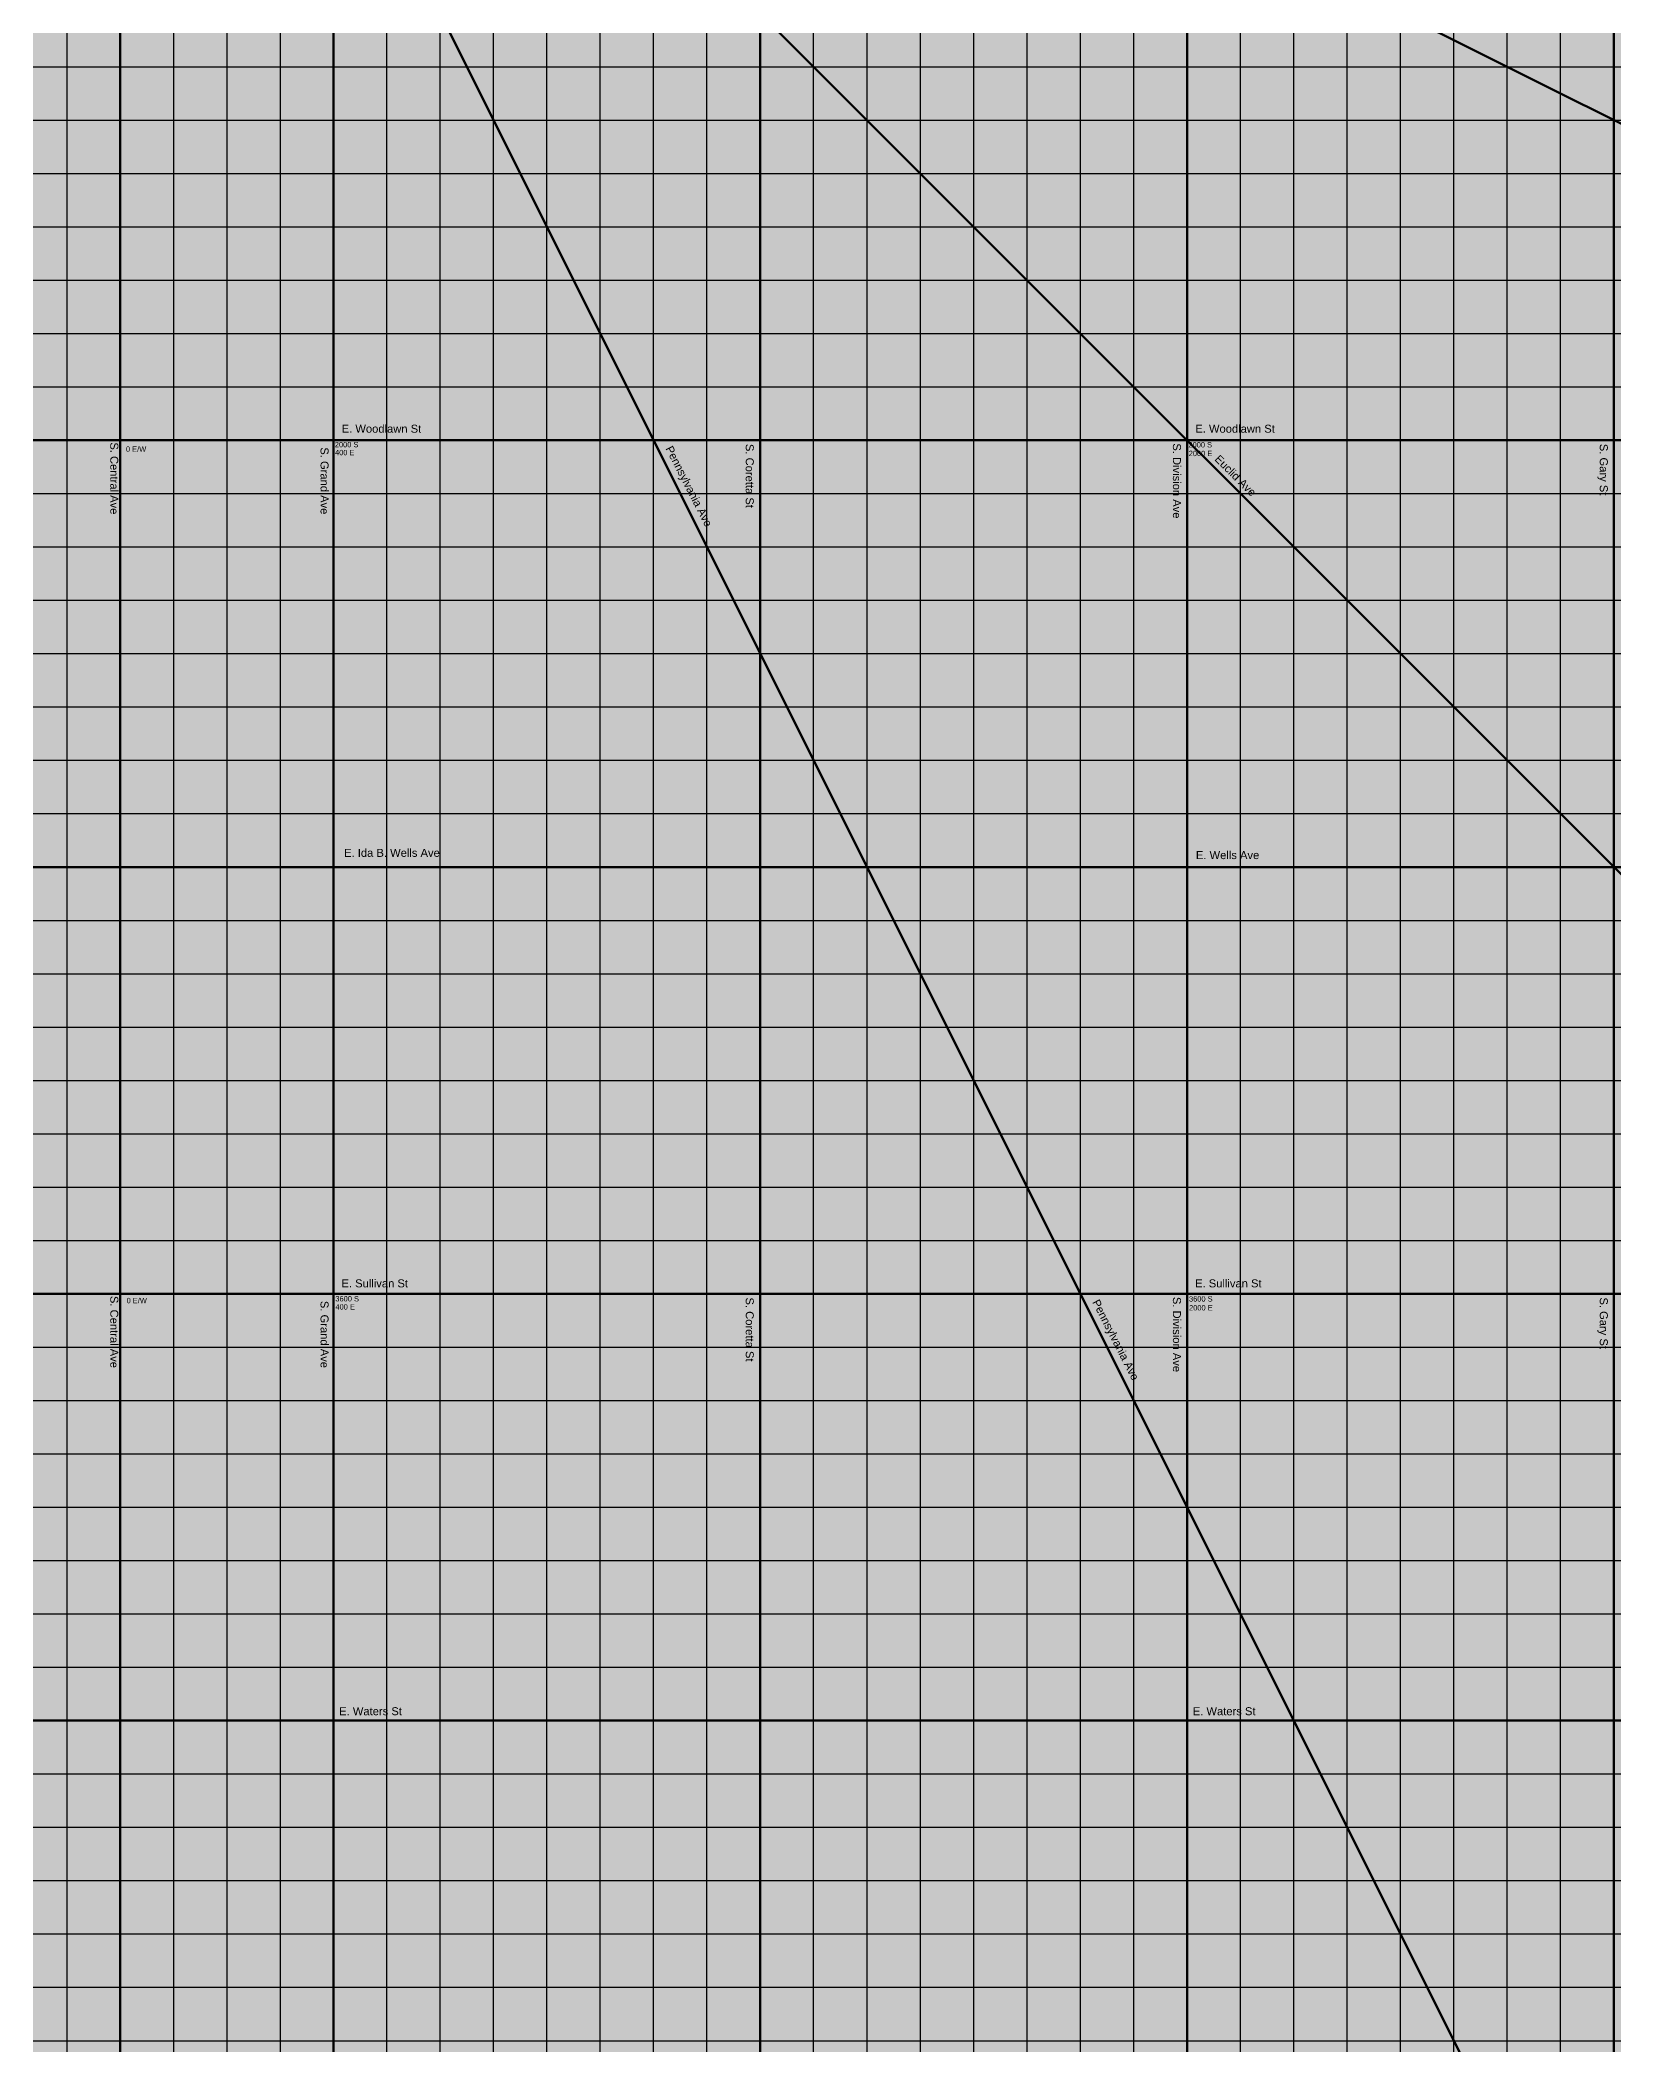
# Model space of a CAD drawing. Header units: inches. Extents: x -196 to 213, y -195 to 213.
# Drawn here: x 5 to 64, y -92.2 to -17 of the extents above; entities that cross this region are included whole.
import ezdxf

# ---------------------------------------------------------------- set-up
doc = ezdxf.new("R2010")
doc.units = ezdxf.units.IN
doc.header["$MEASUREMENT"] = 0
for name, color, linetype, lineweight in [('dia-major-st', 7, 'Continuous', 80), ('streets-major', 7, 'Continuous', 80), ('streets-minor', 7, 'Continuous', 30), ('text', 7, 'Continuous', 30), ('zone-mixed', 1, 'Continuous', 0)]:
    doc.layers.add(name, color=color, linetype=linetype, lineweight=lineweight)
doc.styles.get("Standard").update_dxf_attribs({"font": 'arial.ttf'})

msp = doc.modelspace()

# ---------------------------------------------------------------- hatches: boundary and pattern name
at = {"layer": 'zone-mixed', "transparency": 33554559}
h = msp.add_hatch(color=210, dxfattribs=at)
h.dxf.hatch_style = 1
h.paths.add_polyline_path([(144, 112), (112, 112), (112, 144), (-128, 144), (-128, -128), (144, -128)])
h.paths.add_polyline_path([(-80, -80), (-80, 96), (96, 96), (96, -80)], flags=16)
h.paths.add_polyline_path([(-48, -48), (-48, 64), (64, 64), (64, -48)], flags=0)
h.paths.add_polyline_path([(-16, -16), (-16, 32), (32, 32), (32, -16)], flags=0)
h.paths.add_polyline_path([(-8, -6), (-8, 22), (0, 22), (0, 16), (16, 16), (16, 0), (0, 0), (0, -6)], flags=0)
h = msp.add_hatch(color=231, dxfattribs=at)
h.dxf.hatch_style = 1
h.paths.add_polyline_path([(96, 96), (-80, 96), (-80, -80), (96, -80)])
h.paths.add_polyline_path([(64, -48), (-48, -48), (-48, 64), (64, 64)], flags=16)
h.paths.add_polyline_path([(32, -16), (-16, -16), (-16, 32), (32, 32)], flags=0)
h.paths.add_polyline_path([(16, 0), (0, 0), (0, -6), (-8, -6), (-8, 22), (0, 22), (0, 16), (16, 16)], flags=0)
h = msp.add_hatch(color=21, dxfattribs=at)
h.dxf.hatch_style = 1
h.paths.add_polyline_path([(64, 64), (-48, 64), (-48, -48), (64, -48)])
h.paths.add_polyline_path([(-16, -16), (-16, 32), (32, 32), (32, -16)], flags=16)
h.paths.add_polyline_path([(-8, -6), (-8, 22), (0, 22), (0, 16), (16, 16), (16, 0), (0, 0), (0, -6)], flags=0)

# ---------------------------------------------------------------- linework, layer by layer
at = {"layer": 'dia-major-st'}
for p, q in [((16, 4), (208, -92)), ((12, 0), (108, -192)), ((16, 0), (208, -192))]:
    msp.add_line(p, q, dxfattribs=at)
at = {"layer": 'streets-major'}
for p, q in [((32, -192), (32, 208)), ((48, -192), (48, 208)), ((64, -192), (64, 176)), ((8, 0), (8, -192)), ((16, 0), (16, -192)), ((-192, -32), (208, -32)), ((-192, -48), (208, -48)), ((-192, -64), (208, -64)), ((-192, -80), (208, -80))]:
    msp.add_line(p, q, dxfattribs=at)
at = {"layer": 'streets-minor'}
for p, q in [((18, -192), (18, 208)), ((20, -192), (20, 208)), ((24, -192), (24, 208)), ((26, -192), (26, 208)), ((28, -192), (28, 208)), ((30, -192), (30, 208)), ((34, -192), (34, 192)), ((36, -192), (36, 192)), ((38, -192), (38, 192)), ((40, -192), (40, 192)), ((42, -192), (42, 192)), ((44, -192), (44, 192)), ((46, -192), (46, 192)), ((50, -192), (50, 176)), ((52, -192), (52, 176)), ((54, -192), (54, 176)), ((56, -192), (56, 176)), ((58, -192), (58, 176)), ((60, -192), (60, 176)), ((62, -192), (62, 176)), ((6, 0), (6, -192)), ((10, 0), (10, -192)), ((12, 0), (12, -192)), ((14, 0), (14, -192)), ((22, -192), (22, -10)), ((-192, -18), (208, -18)), ((-192, -20), (208, -20)), ((-192, -22), (208, -22)), ((-192, -24), (208, -24)), ((-192, -26), (208, -26)), ((-192, -28), (208, -28)), ((-192, -30), (208, -30)), ((-192, -34), (208, -34)), ((-192, -36), (208, -36)), ((-192, -38), (208, -38)), ((-192, -40), (208, -40)), ((-192, -42), (208, -42)), ((-192, -44), (208, -44)), ((-192, -46), (208, -46)), ((-192, -50), (208, -50)), ((-192, -52), (208, -52)), ((-192, -54), (208, -54)), ((-192, -56), (208, -56)), ((-192, -58), (208, -58)), ((-192, -60), (208, -60)), ((-192, -62), (208, -62)), ((-192, -66), (208, -66)), ((-192, -68), (208, -68)), ((-192, -70), (208, -70)), ((-192, -72), (208, -72)), ((-192, -74), (208, -74)), ((-192, -76), (208, -76)), ((-192, -78), (208, -78)), ((-192, -82), (208, -82)), ((-192, -84), (208, -84)), ((-192, -86), (208, -86)), ((-192, -88), (208, -88)), ((-192, -90), (208, -90)), ((-192, -92), (208, -92))]:
    msp.add_line(p, q, dxfattribs=at)

# ---------------------------------------------------------------- texts
at = {"layer": 'text'}
for s, height, p in [('E. Woodlawn St', 0.3, (16.307, -31.719)), ('E. Woodlawn St', 0.3, (48.307, -31.719)), ('0 E/W', 0.2, (8.219, -32.434)), ('2000 S', 0.2, (16.049, -32.265)), ('2000 S', 0.2, (48.05, -32.271)), ('400 E', 0.2, (16.056, -32.563)), ('2000 E', 0.2, (48.059, -32.596)), ('E. Ida B. Wells Ave', 0.3, (16.398, -47.619)), ('E. Wells Ave', 0.3, (48.33, -47.703)), ('E. Sullivan St', 0.3, (16.299, -63.759)), ('E. Sullivan St', 0.3, (48.299, -63.759)), ('0 E/W', 0.2, (8.244, -64.353)), ('400 E', 0.2, (16.07, -64.591)), ('3600 S', 0.2, (16.069, -64.285)), ('3600 S', 0.2, (48.07, -64.292)), ('2000 E', 0.2, (48.073, -64.624)), ('E. Waters St', 0.3, (16.212, -79.799)), ('E. Waters St', 0.3, (48.212, -79.799))]:
    msp.add_text(s, height=height, dxfattribs=at).set_placement(p)
for s, rotation, p in [('S. Central Ave', 270, (7.631, -32.08)), ('S. Grand Ave', 270, (15.514, -32.266)), ('Pennsylvania Ave', 297, (28.435, -32.311)), ('S. Coretta St', 270, (31.454, -32.139)), ('S. Division Ave', 270, (47.468, -32.117)), ('S. Gary St', 270, (63.471, -32.136)), ('Euclid Ave', 315, (49.008, -32.731)), ('S. Central Ave', 270, (7.631, -64.08)), ('S. Grand Ave', 270, (15.514, -64.266)), ('S. Coretta St', 270, (31.454, -64.139)), ('Pennsylvania Ave', 297, (44.435, -64.311)), ('S. Division Ave', 270, (47.468, -64.117)), ('S. Gary St', 270, (63.471, -64.136))]:
    msp.add_text(s, height=0.3, rotation=rotation, dxfattribs=at).set_placement(p)

doc.saveas('drawing.dxf')
